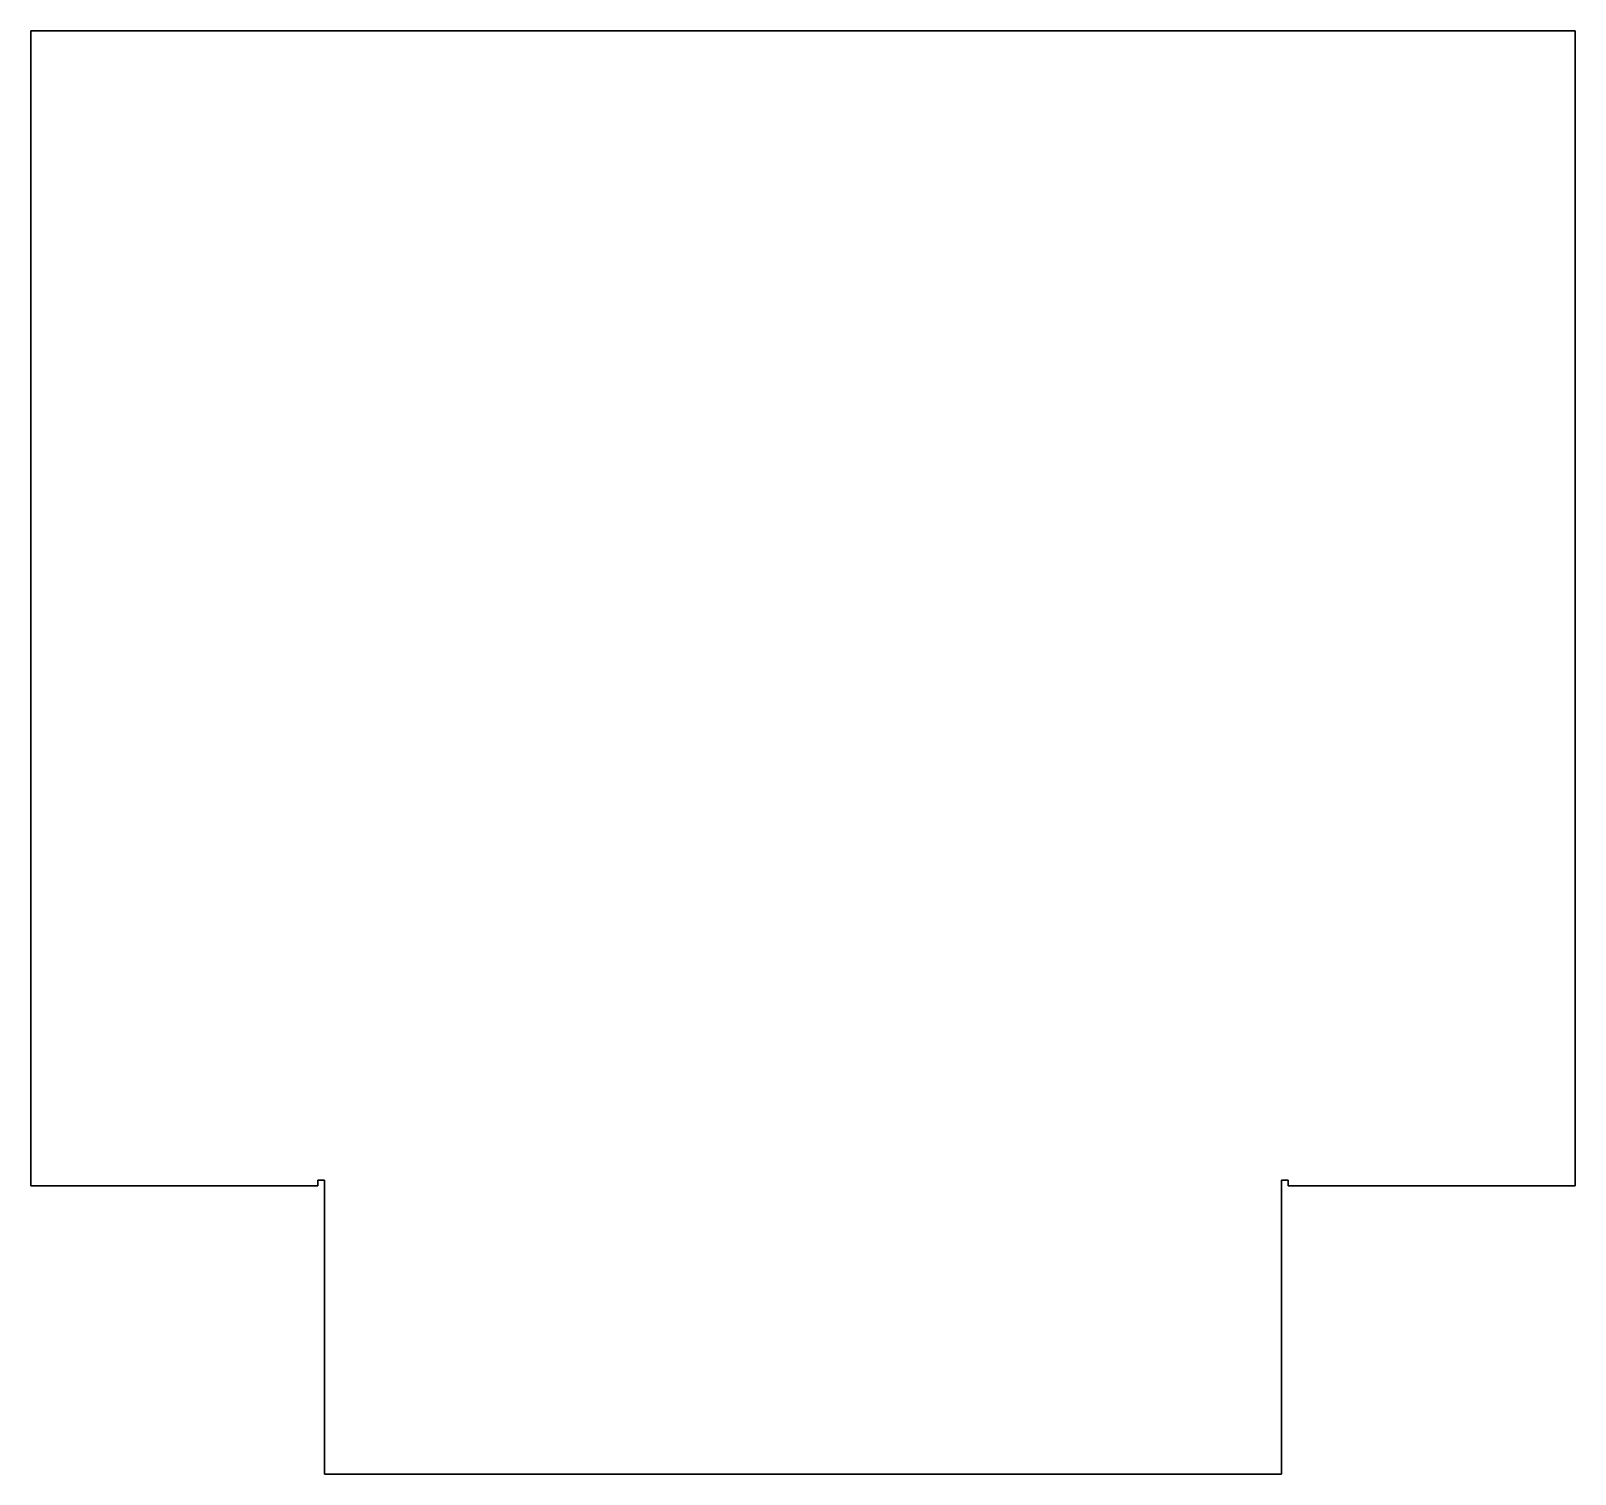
# Model space of a CAD drawing. Header units: millimetres. Extents: x -268 to 418, y -254 to 387.
import ezdxf

# ---------------------------------------------------------------- set-up
doc = ezdxf.new("R2010")
doc.units = ezdxf.units.MM
doc.linetypes.add('K5LT_BASIC', pattern=[0])
doc.layers.add('Системный слой', color=7, linetype='Continuous')

msp = doc.modelspace()

# ---------------------------------------------------------------- linework, layer by layer
at = {"layer": 'Системный слой', "color": 150, "linetype": 'K5LT_BASIC', "lineweight": 30}
for p, q in [((-268.04, 387.1), (-268.04, -125.9)), ((-140.54, 387.1), (-268.04, 387.1)), ((-137.56, 387.1), (-140.54, 387.1)), ((287.44, 387.1), (-137.56, 387.1)), ((290.42, 387.1), (287.44, 387.1)), ((417.92, 387.1), (290.42, 387.1)), ((417.92, -125.9), (417.92, 387.1)), ((-140.54, -123.4), (-140.54, -125.9)), ((-137.56, -123.4), (-140.54, -123.4)), ((-137.56, -123.4), (-137.56, -126.39)), ((287.44, -126.39), (287.44, -123.4)), ((287.44, -123.4), (290.42, -123.4)), ((290.42, -125.9), (290.42, -123.4)), ((-268.04, -125.9), (-140.54, -125.9)), ((-137.56, -126.39), (-137.56, -253.89)), ((287.44, -253.89), (287.44, -126.39)), ((290.42, -125.9), (417.92, -125.9)), ((-137.56, -253.89), (287.44, -253.89))]:
    msp.add_line(p, q, dxfattribs=at)

doc.saveas('drawing.dxf')
